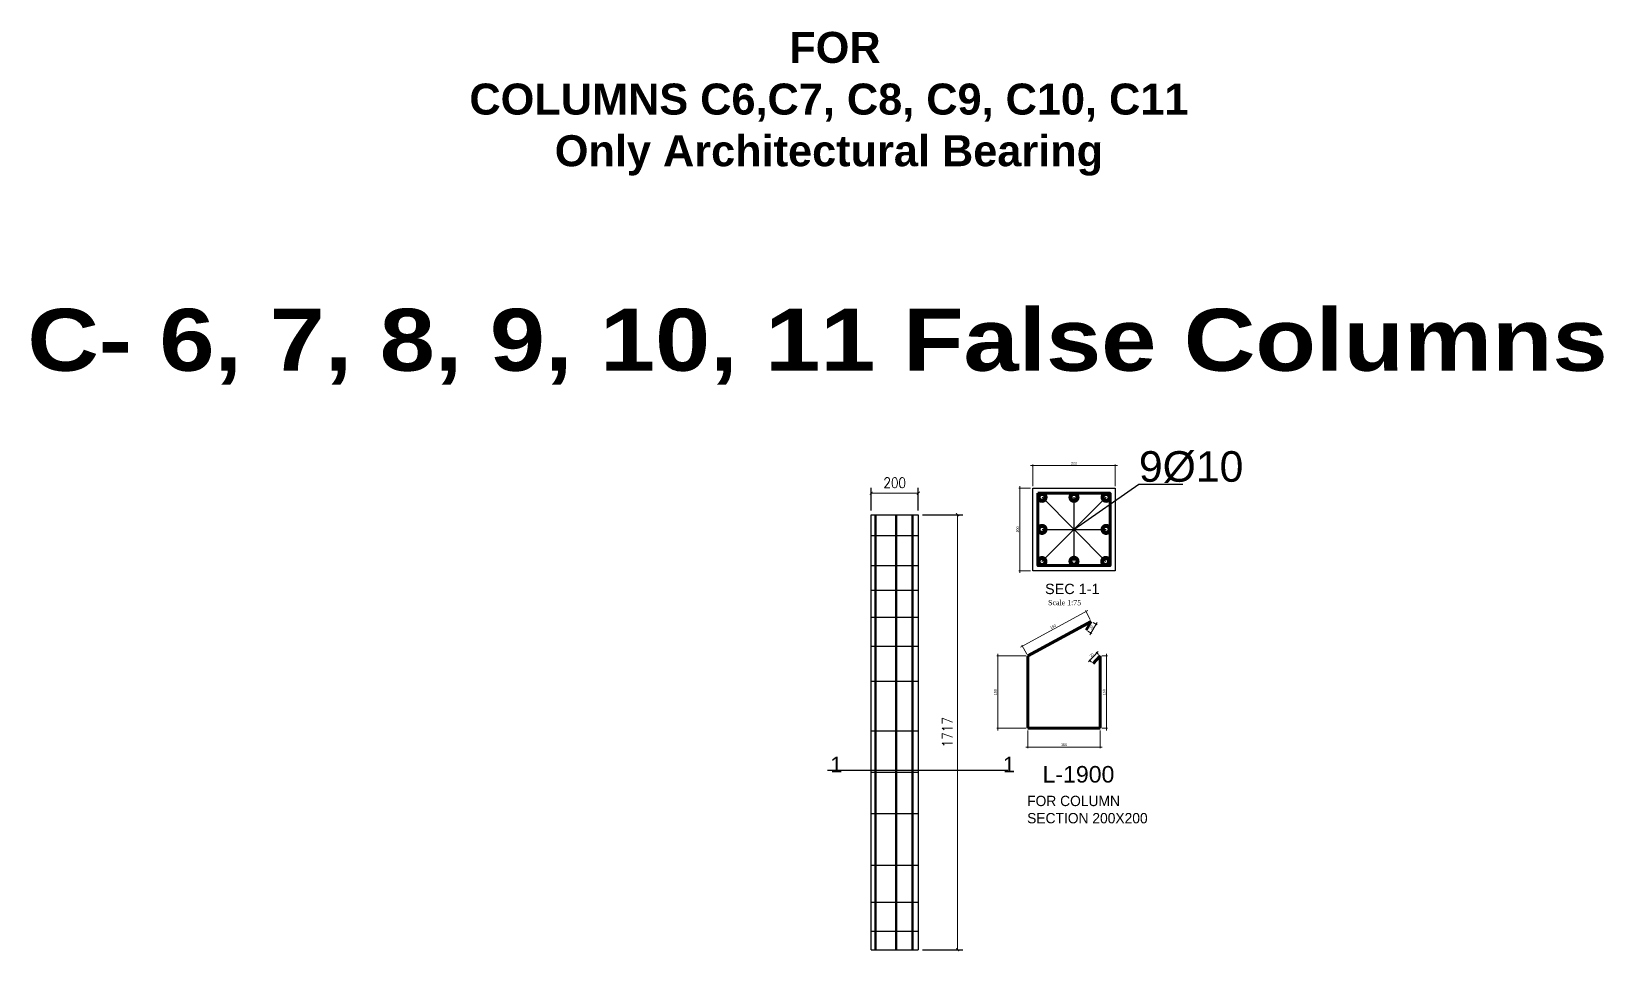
# Model space of a CAD drawing. Header units: millimetres. Extents: x -73920 to 111210, y -48963 to 87920.
# Drawn here: x 91496 to 99108, y 19642 to 24095 of the extents above; entities that cross this region are included whole.
import ezdxf

# ---------------------------------------------------------------- set-up
doc = ezdxf.new("R2010")
doc.units = ezdxf.units.MM
doc.header["$LTSCALE"] = 100
doc.header["$MEASUREMENT"] = 0
doc.linetypes.add('DOT2', pattern=[0.125, 0, -0.125])
doc.linetypes.add('HIDDEN', pattern=[0.375, 0.25, -0.125])
for name, color, linetype, lineweight in [('bar', 2, 'Continuous', 60), ('DIM2', 36, 'Continuous', 13), ('Furn', 106, 'Continuous', 9), ('wal', 7, 'Continuous', 50)]:
    doc.layers.add(name, color=color, linetype=linetype, lineweight=lineweight)
doc.layers.add('TEX', color=4, linetype='Continuous')
doc.layers.add('water', color=150, linetype='DOT2')
doc.styles.add('50', font='arial.ttf', dxfattribs={"height": 150})
doc.styles.add('ARIAL', font='')
doc.styles.add('DIM25', font='simplex.shx', dxfattribs={"width": 0.85, "height": 50})
doc.styles.add('G', font='arial.ttf')
doc.styles.add('QW', font='times.ttf', dxfattribs={"height": 14})
doc.styles.get('ARIAL').set_extended_font_data('Arial Black')
doc.dimstyles.new('50PEA1', dxfattribs={"dimscale": 0, "dimtxt": 12.5, "dimasz": 5, "dimexe": 5, "dimexo": 10, "dimgap": 5, "dimtad": 1, "dimdec": 8, "dimdsep": 46, "dimtxsty": 'Standard', "dimblk1": 'ARCHTICK', "dimblk2": 'ARCHTICK', "dimsah": 1, "dimcen": 2.5, "dimdle": 10, "dimclrd": 8, "dimclre": 8, "dimclrt": 7, "dimadec": 8, "dimazin": 0, "dimtfac": 1, "dimtdec": 8, "dimtix": 1, "dimtmove": 2, "dimatfit": 3, "dimldrblk": 'ARCHTICK', "dimfxl": 1, "dimtolj": 1, "dimtzin": 0, "dimlwd": 13, "dimlwe": 13, "dimarcsym": 0})
doc.dimstyles.new('DIM25', dxfattribs={"dimtxt": 500, "dimasz": 1, "dimexe": 25, "dimexo": 20, "dimgap": 25, "dimtad": 1, "dimdec": 0, "dimzin": 0, "dimdsep": 46, "dimtxsty": 'DIM25', "dimblk": 'Tick', "dimcen": 0.09, "dimdle": 25, "dimclrd": 256, "dimclre": 256, "dimclrt": 1, "dimadec": 0, "dimazin": 0, "dimtfac": 1, "dimtdec": 0, "dimtix": 1, "dimtmove": 2, "dimatfit": 3, "dimldrblk": 'Tick', "dimfxl": 1, "dimtolj": 1, "dimtzin": 0, "dimlwd": 5, "dimarcsym": 0})

# ---------------------------------------------------------------- blocks, each defined once
blk = doc.blocks.new('Tick')
at = {"const_width": 4}
blk.add_lwpolyline([(-7.1, -7.1), (7.1, 7.1)], dxfattribs=at)
blk = doc.blocks.new('*D563')
at = {"layer": 'DEFPOINTS', "color": 0, "linetype": 'ByBlock', "lineweight": 25, "transparency": 16777216}
for p in [(95790, 21860), (95561.5, 21755.7), (95790, 21755.7)]:
    blk.add_point(p, dxfattribs=at)
at = {"layer": 'water', "linetype": 'ByBlock', "lineweight": -2, "transparency": 16777216}
for p, q in [((95561.5, 21775.7), (95561.5, 21885)), ((95790, 21775.7), (95790, 21885))]:
    blk.add_line(p, q, dxfattribs=at)
at = {"layer": 'water', "linetype": 'ByBlock', "lineweight": 5, "transparency": 16777216}
blk.add_line((95562.5, 21860), (95789, 21860), dxfattribs=at)
at = {"layer": 'water', "linetype": 'ByBlock', "lineweight": 5, "transparency": 16777216, "rotation": 180}
blk.add_blockref('Tick', (95561.5, 21860), dxfattribs=at)
at = {"layer": 'water', "linetype": 'ByBlock', "lineweight": 5, "transparency": 16777216}
blk.add_blockref('Tick', (95790, 21860), dxfattribs=at)
at = {"layer": 'water', "color": 1, "linetype": 'ByBlock', "lineweight": 25, "transparency": 16777216, "insert": (95675.8, 21910), "char_height": 50, "attachment_point": 5, "style": 'DIM25'}
blk.add_mtext('\\A1;200', dxfattribs=at)
blk = doc.blocks.new('*D564')
at = {"layer": 'DEFPOINTS', "color": 0, "linetype": 'ByBlock', "lineweight": 25, "transparency": 16777216}
for p in [(95790, 21755.7), (95790, 19650), (95980, 19650)]:
    blk.add_point(p, dxfattribs=at)
at = {"layer": 'water', "linetype": 'ByBlock', "lineweight": -2, "transparency": 16777216}
for p, q in [((95810, 21755.7), (96005, 21755.7)), ((95810, 19650), (96005, 19650))]:
    blk.add_line(p, q, dxfattribs=at)
at = {"layer": 'water', "linetype": 'ByBlock', "lineweight": 5, "transparency": 16777216}
blk.add_line((95980, 21754.7), (95980, 19651), dxfattribs=at)
for p, rotation in [((95980, 21755.7), 90), ((95980, 19650), 270)]:
    blk.add_blockref('Tick', p, dxfattribs=dict(at, rotation=rotation))
at = {"layer": 'water', "color": 1, "linetype": 'ByBlock', "lineweight": 25, "transparency": 16777216, "insert": (95930, 20702.9), "char_height": 50, "attachment_point": 5, "rotation": 90, "style": 'DIM25'}
blk.add_mtext('\\A1;1717', dxfattribs=at)
blk = doc.blocks.new('_ArchTick')
at = {"color": 0, "const_width": 0.15}
blk.add_lwpolyline([(-0.5, -0.5), (0.5, 0.5)], dxfattribs=at)
blk = doc.blocks.new('*D565')
at = {"color": 8, "lineweight": 13, "transparency": 16777216}
for p, q in [((96320.4, 20711.9), (96320.4, 20626.1)), ((96670.4, 20711.9), (96670.4, 20626.1)), ((96310.4, 20631.1), (96680.4, 20631.1))]:
    blk.add_line(p, q, dxfattribs=at)
at = {"layer": 'DEFPOINTS', "color": 0, "lineweight": 25, "transparency": 16777216}
for p in [(96320.4, 20721.9), (96670.4, 20721.9), (96670.4, 20631.1)]:
    blk.add_point(p, dxfattribs=at)
at = {"color": 8, "lineweight": 13, "transparency": 16777216, "xscale": 5, "yscale": 5, "zscale": 5, "rotation": 180}
blk.add_blockref('_ArchTick', (96320.4, 20631.1), dxfattribs=at)
at = {"color": 8, "lineweight": 13, "transparency": 16777216, "xscale": 5, "yscale": 5, "zscale": 5}
blk.add_blockref('_ArchTick', (96670.4, 20631.1), dxfattribs=at)
at = {"color": 7, "transparency": 16777216, "insert": (96495.4, 20642.3), "char_height": 12.5, "attachment_point": 5}
blk.add_mtext('\\A1;150', dxfattribs=at)
blk = doc.blocks.new('*D593')
at = {"color": 8, "lineweight": 13, "transparency": 16777216}
for p, q in [((96310.4, 21071.9), (96169.6, 21071.9)), ((96174.6, 20711.9), (96174.6, 21081.9)), ((96310.4, 20721.9), (96169.6, 20721.9))]:
    blk.add_line(p, q, dxfattribs=at)
at = {"layer": 'DEFPOINTS', "color": 0, "lineweight": 25, "transparency": 16777216}
for p in [(96174.6, 21071.9), (96320.4, 21071.9), (96320.4, 20721.9)]:
    blk.add_point(p, dxfattribs=at)
at = {"color": 8, "lineweight": 13, "transparency": 16777216, "xscale": 5, "yscale": 5, "zscale": 5}
for p, rotation in [((96174.6, 21071.9), 90), ((96174.6, 20721.9), 270)]:
    blk.add_blockref('_ArchTick', p, dxfattribs=dict(at, rotation=rotation))
at = {"color": 7, "transparency": 16777216, "insert": (96163.3, 20896.9), "char_height": 12.5, "attachment_point": 5, "rotation": 90}
blk.add_mtext('\\A1;150', dxfattribs=at)
blk = doc.blocks.new('*D594')
at = {"color": 8, "lineweight": 13, "transparency": 16777216}
for p, q in [((96285.4, 21115.1), (96610.2, 21292.4)), ((96622.8, 21248.4), (96599, 21292)), ((96315.6, 21080.7), (96291.8, 21124.3))]:
    blk.add_line(p, q, dxfattribs=at)
at = {"layer": 'DEFPOINTS', "color": 0, "lineweight": 25, "transparency": 16777216}
for p in [(96601.4, 21287.6), (96627.6, 21239.6), (96320.4, 21071.9)]:
    blk.add_point(p, dxfattribs=at)
at = {"color": 8, "lineweight": 13, "transparency": 16777216, "xscale": 5, "yscale": 5, "zscale": 5}
for p, rotation in [((96601.4, 21287.6), 28.63252918104146), ((96294.2, 21119.9), 208.6325291810414)]:
    blk.add_blockref('_ArchTick', p, dxfattribs=dict(at, rotation=rotation))
at = {"color": 7, "transparency": 16777216, "insert": (96442.4, 21213.6), "char_height": 12.5, "attachment_point": 5, "rotation": 28.63253}
blk.add_mtext('\\A1;150', dxfattribs=at)
blk = doc.blocks.new('*D595')
at = {"color": 8, "lineweight": 13, "transparency": 16777216}
for p, q in [((96680.4, 21071.9), (96706.1, 21071.9)), ((96701.1, 20711.9), (96701.1, 21081.9)), ((96680.4, 20721.9), (96706.1, 20721.9))]:
    blk.add_line(p, q, dxfattribs=at)
at = {"layer": 'DEFPOINTS', "color": 0, "lineweight": 25, "transparency": 16777216}
for p in [(96670.4, 21071.9), (96701.1, 21071.9), (96670.4, 20721.9)]:
    blk.add_point(p, dxfattribs=at)
at = {"color": 8, "lineweight": 13, "transparency": 16777216, "xscale": 5, "yscale": 5, "zscale": 5}
for p, rotation in [((96701.1, 21071.9), 90), ((96701.1, 20721.9), 270)]:
    blk.add_blockref('_ArchTick', p, dxfattribs=dict(at, rotation=rotation))
at = {"color": 7, "transparency": 16777216, "insert": (96689.8, 20896.9), "char_height": 12.5, "attachment_point": 5, "rotation": 90}
blk.add_mtext('\\A1;150', dxfattribs=at)
blk = doc.blocks.new('*D596')
at = {"color": 8, "lineweight": 13, "transparency": 16777216}
for p, q in [((96661.2, 21094.2), (96613.3, 21043.2)), ((96663.1, 21078.7), (96650.7, 21090.4)), ((96628.9, 21042.2), (96616.5, 21053.9))]:
    blk.add_line(p, q, dxfattribs=at)
at = {"layer": 'DEFPOINTS', "color": 0, "lineweight": 25, "transparency": 16777216}
for p in [(96620.2, 21050.5), (96636.2, 21035.4), (96670.4, 21071.9)]:
    blk.add_point(p, dxfattribs=at)
at = {"color": 8, "lineweight": 13, "transparency": 16777216, "xscale": 5, "yscale": 5, "zscale": 5}
for p, rotation in [((96654.4, 21086.9), 46.87601611240555), ((96620.2, 21050.5), 226.8760161124055)]:
    blk.add_blockref('_ArchTick', p, dxfattribs=dict(at, rotation=rotation))
at = {"color": 7, "transparency": 16777216, "insert": (96629.1, 21076.4), "char_height": 12.5, "attachment_point": 5, "rotation": 46.87602}
blk.add_mtext('\\A1;20', dxfattribs=at)
blk = doc.blocks.new('*D597')
at = {"color": 8, "lineweight": 13, "transparency": 16777216}
for p, q in [((96610.9, 21191.5), (96629.9, 21180.2)), ((96656.1, 21234.5), (96620.5, 21174.2)), ((96636.2, 21234.5), (96655.3, 21223.3))]:
    blk.add_line(p, q, dxfattribs=at)
at = {"layer": 'DEFPOINTS', "color": 0, "lineweight": 25, "transparency": 16777216}
for p in [(96627.6, 21239.6), (96602.2, 21196.5), (96625.6, 21182.8)]:
    blk.add_point(p, dxfattribs=at)
at = {"color": 8, "lineweight": 13, "transparency": 16777216, "xscale": 5, "yscale": 5, "zscale": 5}
for p, rotation in [((96625.6, 21182.8), 239.5055867572084), ((96651, 21225.9), 59.5055867572084)]:
    blk.add_blockref('_ArchTick', p, dxfattribs=dict(at, rotation=rotation))
at = {"color": 7, "transparency": 16777216, "insert": (96628.6, 21210), "char_height": 12.5, "attachment_point": 5, "rotation": 59.50559}
blk.add_mtext('\\A1;20', dxfattribs=at)
blk = doc.blocks.new('*D598')
at = {"color": 8, "lineweight": 13, "transparency": 16777216}
for p, q in [((96343.8, 21894.6), (96343.8, 21998.1)), ((96743.8, 21894.6), (96743.8, 21998.1)), ((96333.8, 21993.1), (96753.8, 21993.1))]:
    blk.add_line(p, q, dxfattribs=at)
at = {"layer": 'DEFPOINTS', "color": 0, "lineweight": 25, "transparency": 16777216}
for p in [(96743.8, 21993.1), (96343.8, 21884.6), (96743.8, 21884.6)]:
    blk.add_point(p, dxfattribs=at)
at = {"color": 8, "lineweight": 13, "transparency": 16777216, "xscale": 5, "yscale": 5, "zscale": 5, "rotation": 180}
blk.add_blockref('_ArchTick', (96343.8, 21993.1), dxfattribs=at)
at = {"color": 8, "lineweight": 13, "transparency": 16777216, "xscale": 5, "yscale": 5, "zscale": 5}
blk.add_blockref('_ArchTick', (96743.8, 21993.1), dxfattribs=at)
at = {"color": 7, "transparency": 16777216, "insert": (96543.8, 22004.3), "char_height": 12.5, "attachment_point": 5}
blk.add_mtext('\\A1;200', dxfattribs=at)
blk = doc.blocks.new('*D599')
at = {"color": 8, "lineweight": 13, "transparency": 16777216}
for p, q in [((96333.8, 21884.6), (96277.1, 21884.6)), ((96282.1, 21894.6), (96282.1, 21474.6)), ((96333.8, 21484.6), (96277.1, 21484.6))]:
    blk.add_line(p, q, dxfattribs=at)
at = {"layer": 'DEFPOINTS', "color": 0, "lineweight": 25, "transparency": 16777216}
for p in [(96343.8, 21884.6), (96282.1, 21484.6), (96343.8, 21484.6)]:
    blk.add_point(p, dxfattribs=at)
at = {"color": 8, "lineweight": 13, "transparency": 16777216, "xscale": 5, "yscale": 5, "zscale": 5}
for p, rotation in [((96282.1, 21884.6), 90), ((96282.1, 21484.6), 270)]:
    blk.add_blockref('_ArchTick', p, dxfattribs=dict(at, rotation=rotation))
at = {"color": 7, "transparency": 16777216, "insert": (96270.8, 21684.6), "char_height": 12.5, "attachment_point": 5, "rotation": 90}
blk.add_mtext('\\A1;200', dxfattribs=at)

msp = doc.modelspace()

# ---------------------------------------------------------------- linework, layer by layer
at = {"color": 253, "linetype": 'HIDDEN', "lineweight": 25, "ltscale": 3000}
for p, q in [((96388.56168983, 21529.07870109), (96699.20325036, 21839.91137652)), ((96389.12453722, 21839.91137652), (96697.39004989, 21529.63065757)), ((96543.76809309, 21839.91137652), (96543.76809309, 21530.37294722)), ((96389.12453722, 21684.64803386), (96699.20325036, 21684.64803386))]:
    msp.add_line(p, q, dxfattribs=at)
at = {"color": 3}
for p, q in [((95561.5, 21655.7244114), (95790, 21655.7244114)), ((95561.5, 19650), (95561.5, 21610)), ((95561.5, 21510), (95790, 21510)), ((95561.5, 21390), (95790, 21390)), ((95561.5, 21260), (95790, 21260)), ((95561.5, 21119.99999997), (95790, 21119.99999997)), ((95561.5, 20950.73274215), (95790, 20950.73274215)), ((95561.5, 20710.15448045), (95790, 20710.15448045)), ((95561.5, 20510), (95790, 20510)), ((95561.5, 20310), (95790, 20310)), ((95561.5, 20060), (95790, 20060)), ((95561.5, 19880), (95790, 19880)), ((95561.5, 19740), (95790, 19740)), ((95561.5, 19650), (95790, 19650))]:
    msp.add_line(p, q, dxfattribs=at)
at = {"color": 1}
msp.add_line((95350, 20520), (96223.75, 20520), dxfattribs=at)
at = {"color": 1, "linetype": 'HIDDEN', "lineweight": 25, "ltscale": 3000}
msp.add_lwpolyline([(96343.76809309, 21884.64803386), (96743.76809309, 21884.64803386), (96743.76809309, 21484.64803386), (96343.76809309, 21484.64803386)], close=True, dxfattribs=at)
at = {"color": 253, "linetype": 'HIDDEN', "lineweight": 25, "ltscale": 3000}
msp.add_lwpolyline([(96543.25729355, 21684.77101705), (96858.15897015, 21903.81681303), (97070.18949999, 21903.81681303)], dxfattribs=at)
at = {"color": 3}
for points in [[(95561.5, 21119.99999997), (95561.5, 21755.7244114), (95790, 21755.7244114), (95790, 19650)], [(95561.5, 20710.15448045), (95561.5, 20710.15448045), (95561.5, 21610)], [(95561.5, 20379.99999997), (95561.5, 20950.73274215)]]:
    msp.add_lwpolyline(points, dxfattribs=at)
at = {"layer": 'bar', "linetype": 'Continuous'}
for p, q in [((96320.41666667, 21071.9048634), (96627.61553795, 21239.62145019)), ((96627.61553795, 21239.62145019), (96602.24282068, 21196.53751793)), ((96320.41666667, 20721.9048634), (96320.41666667, 21071.9048634)), ((96670.41666667, 21071.9048634), (96636.23769876, 21035.41105361)), ((96670.41666667, 21071.9048634), (96670.41666667, 20721.9048634)), ((96670.41666667, 20721.9048634), (96320.41666667, 20721.9048634))]:
    msp.add_line(p, q, dxfattribs=at)
msp.add_lwpolyline([(96368.76809309, 21859.64803386), (96718.76809309, 21859.64803386), (96718.76809309, 21509.64803386), (96368.76809309, 21509.64803386)], close=True, dxfattribs=at)
at = {"layer": 'DIM2', "color": 6, "const_width": 33.75}
for points in [[(96379.24953722, 21839.91137652, -1), (96398.99953722, 21839.91137652, -1)], [(96533.89309309, 21839.91137652, -1), (96553.64309309, 21839.91137652, -1)], [(96689.32825036, 21839.91137652, -1), (96709.07825036, 21839.91137652, -1)], [(96379.24953722, 21684.64803386, -1), (96398.99953722, 21684.64803386, -1)], [(96689.32825036, 21684.64803386, -1), (96709.07825036, 21684.64803386, -1)], [(96378.68668983, 21529.07870109, -1), (96398.43668983, 21529.07870109, -1)], [(96533.89309309, 21530.37294722, -1), (96553.64309309, 21530.37294722, -1)], [(96687.51504989, 21529.63065757, -1), (96707.26504989, 21529.63065757, -1)]]:
    msp.add_lwpolyline(points, format="xyb", close=True, dxfattribs=at)
at = {"layer": 'Furn', "color": 4, "lineweight": 50}
for p, q in [((95582.75, 19650), (95582.75, 21755.7244114)), ((95682.75, 19650), (95682.75, 21755.7244114)), ((95762.56582803, 19650), (95762.56582803, 21755.7244114))]:
    msp.add_line(p, q, dxfattribs=at)

# ---------------------------------------------------------------- texts
at = {"color": 1, "linetype": 'HIDDEN', "lineweight": 25, "ltscale": 3000, "insert": (96316.97503687, 20395.44052124), "char_height": 50, "width": 1452.5634773839, "attachment_point": 1}
msp.add_mtext('{\\C0;FOR COLUMN \\PSECTION 200X200}', dxfattribs=at)
at = {"layer": 'TEX', "attachment_point": 1}
for s, insert, char_height, style in [('9%%C10', (96858.15897015, 22063.22472572), 148, 'G'), ('SEC 1-1', (96403.60282582, 21421.56311405), 50, 'G'), ('Scale 1:75', (96418.34915136, 21342.81457569), 25, 'QW')]:
    msp.add_mtext_dynamic_manual_height_columns(s, width=2462.3996833919, gutter_width=1, heights=[0], dxfattribs=dict(at, insert=insert, char_height=char_height, style=style))
at = {"layer": 'TEX', "insert": (96329.29072594, 20539.45913816), "char_height": 80, "width": 2462.3996833919, "attachment_point": 1, "style": 'G'}
msp.add_mtext('  L-1900', dxfattribs=at)
at = {"layer": 'wal', "lineweight": 50, "insert": (95357.32514067, 24092.33812819), "char_height": 150, "width": 3472.6748593258, "attachment_point": 2, "style": '50'}
msp.add_mtext('{\\fArial|b1|i0|c0|p34; FOR\\PCOLUMNS C6,C7, C8, C9, C10, C11\\POnly Architectural Bearing}', dxfattribs=at)
at = {"layer": 'wal', "lineweight": 50, "char_height": 75, "attachment_point": 1, "style": '50'}
for insert in [(95363.63676671, 20584.25), (96199.88676671, 20584.25)]:
    msp.add_mtext('1', dxfattribs=dict(at, insert=insert))
at = {"layer": 'water', "color": 1, "linetype": 'ByBlock', "lineweight": 25, "insert": (91476.35677754, 22752.33624529), "char_height": 300, "attachment_point": 1, "style": 'ARIAL'}
msp.add_mtext_dynamic_manual_height_columns('{\\C0;C- 6, 7, 8, 9, 10, 11 False Columns}', width=8462.4288149721, gutter_width=250, heights=[0], dxfattribs=at)

# ---------------------------------------------------------------- dimensions: what is measured, and where the dimension line sits
at = {"color": 3}
for base, p1, p2, text, picture, middle in [((96743.76809309, 21993.07649141), (96343.76809309, 21884.64803386), (96743.76809309, 21884.64803386), '200', '*D598', (96543.76809309, 22004.32649141)), ((96670.41666667, 20631.07649141), (96320.41666667, 20721.9048634), (96670.41666667, 20721.9048634), '150', '*D565', (96495.41666667, 20642.32649141))]:
    dim = msp.add_linear_dim(base=base, p1=p1, p2=p2, text=text, dimstyle='50PEA1', override={"dimscale": 1}, dxfattribs=at)
    dim.commit()
    dim.dimension.update_dxf_attribs({"geometry": picture, "text_midpoint": middle})
for base, p1, p2, text, picture, middle in [((96282.09942043, 21484.64803386), (96343.76809309, 21884.64803386), (96343.76809309, 21484.64803386), '200', '*D599', (96270.84942043, 21684.64803386)), ((96174.59942043, 21071.9048634), (96320.41666667, 20721.9048634), (96320.41666667, 21071.9048634), '150', '*D593', (96163.34942043, 20896.9048634)), ((96701.09942043, 21071.9048634), (96670.41666667, 20721.9048634), (96670.41666667, 21071.9048634), '150', '*D595', (96689.84942043, 20896.9048634))]:
    dim = msp.add_linear_dim(base=base, p1=p1, p2=p2, angle=90, text=text, dimstyle='50PEA1', override={"dimscale": 1}, dxfattribs=at)
    dim.commit()
    dim.dimension.update_dxf_attribs({"geometry": picture, "text_midpoint": middle})
for p1, p2, distance, text, picture, middle in [((96320.41666667, 21071.9048634), (96627.61553795, 21239.62145019), 54.65843869, '150', '*D594', (96442.43342123, 21213.61172243)), ((96627.61553795, 21239.62145019), (96602.24282068, 21196.53751793), 27.13385178, '20', '*D597', (96628.61595519, 21210.01915445)), ((96670.41666667, 21071.9048634), (96636.23769876, 21035.41105361), -22.00683493, '20', '*D596', (96629.05381055, 21076.39164437))]:
    dim = msp.add_aligned_dim(p1=p1, p2=p2, distance=distance, text=text, dimstyle='50PEA1', override={"dimscale": 1}, dxfattribs=at)
    dim.commit()
    dim.dimension.update_dxf_attribs({"geometry": picture, "text_midpoint": middle})
at = {"layer": 'water', "color": 1, "linetype": 'ByBlock', "lineweight": 25}
dim = msp.add_linear_dim(base=(95790, 21860), p1=(95561.5, 21755.7244114), p2=(95790, 21755.7244114), text='200', dimstyle='DIM25', dxfattribs=at)
dim.commit()
dim.dimension.update_dxf_attribs({"geometry": '*D563', "text_midpoint": (95675.75, 21910)})
dim = msp.add_linear_dim(base=(95980, 19650), p1=(95790, 21755.7244114), p2=(95790, 19650), angle=90, text='1717', dimstyle='DIM25', dxfattribs=at)
dim.commit()
dim.dimension.update_dxf_attribs({"geometry": '*D564', "text_midpoint": (95930, 20702.8622057)})

doc.saveas('drawing.dxf')
